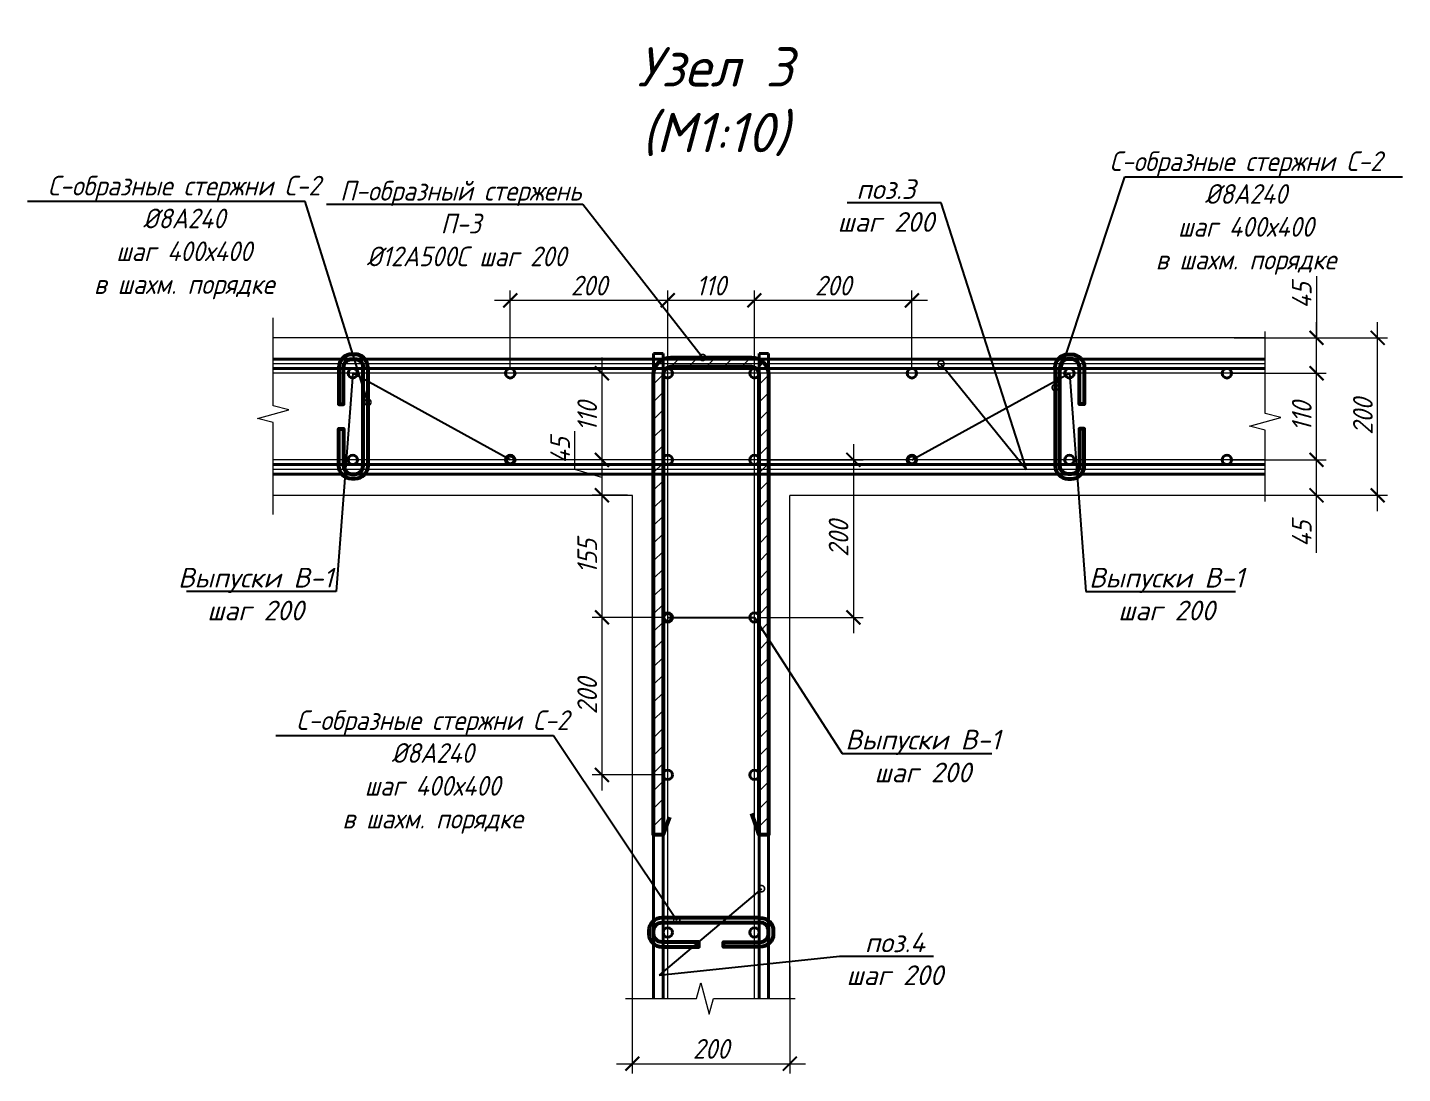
# Model space of a CAD drawing. Header units: millimetres. Extents: x 504091 to 2165846, y 135022 to 442887.
# Drawn here: x 901665 to 903411, y 239403 to 240731 of the extents above; entities that cross this region are included whole.
import ezdxf
from ezdxf import colors
from ezdxf.entities.mleader import LeaderData, LeaderLine
from ezdxf.math import Vec2, Vec3

# ---------------------------------------------------------------- set-up
doc = ezdxf.new("R2010")
doc.units = ezdxf.units.MM
doc.layers.get('Defpoints').update_dxf_attribs({"color": 255})
doc.layers.add('!Defpoints', color=255, linetype='Continuous', lineweight=5, plot=False)
doc.layers.add('PDF _Геометрия', color=7, linetype='Continuous')
doc.layers.add('SGRAND', color=7, linetype='Continuous')
for name, color, linetype, lineweight in [('Арматура 12', 26, 'Continuous', 50), ('Монолит тонкий', 204, 'Continuous', 9), ('Размер', 7, 'Continuous', 13), ('Размеры КР', 164, 'Continuous', 9)]:
    doc.layers.add(name, color=color, linetype=linetype, lineweight=lineweight)
doc.styles.add('GOST 2.304_new', font='isocpeur.ttf', dxfattribs={"width": 0.9, "oblique": 15})
doc.dimstyles.new('SPDS 1_10', dxfattribs={"dimscale": 10, "dimtxt": 2.5, "dimasz": 1.77, "dimexe": 1.25, "dimexo": 0.625, "dimtad": 1, "dimdec": 0, "dimrnd": 0.001, "dimtxsty": 'GOST 2.304_new', "dimblk": 'ARCHTICK', "dimcen": 2.5, "dimdle": 2, "dimclrt": 256, "dimadec": 0, "dimazin": 2, "dimtfac": 0.75, "dimtdec": 0, "dimtmove": 1, "dimatfit": 3, "dimfxl": 0, "dimtolj": 1, "dimlwd": 9, "dimlwe": 9, "dimarcsym": 0})

# ---------------------------------------------------------------- blocks, each defined once
blk = doc.blocks.new('_ArchTick')
at = {"color": 0, "linetype": 'ByBlock', "const_width": 0.15}
blk.add_lwpolyline([(-0.5, -0.5), (0.5, 0.5)], dxfattribs=at)
blk = doc.blocks.new('*D1477')
at = {"layer": 'Defpoints', "color": 0, "lineweight": 20, "transparency": 16777216}
for p in [(903187.8, 240181.9), (903301.6, 240181.9), (903174, 240136.9)]:
    blk.add_point(p, dxfattribs=at)
at = {"layer": 'Размеры КР', "color": 0, "lineweight": 9, "transparency": 16777216}
for p, q in [((903301.6, 240116.9), (903301.6, 240201.9)), ((903194.1, 240181.9), (903314.1, 240181.9)), ((903180.2, 240136.9), (903314.1, 240136.9)), ((903301.6, 240063.8), (903301.6, 240136.9))]:
    blk.add_line(p, q, dxfattribs=at)
at = {"layer": 'Размеры КР', "color": 0, "lineweight": 9, "transparency": 16777216, "xscale": 17.7, "yscale": 17.7, "zscale": 17.7}
for p, rotation in [((903301.6, 240181.9), 90), ((903301.6, 240136.9), 270)]:
    blk.add_blockref('_ArchTick', p, dxfattribs=dict(at, rotation=rotation))
at = {"layer": 'Размеры КР', "lineweight": 20, "transparency": 16777216, "insert": (903282.9, 240088), "char_height": 25, "attachment_point": 5, "rotation": 90, "style": 'GOST 2.304_new'}
blk.add_mtext('\\A1;45', dxfattribs=at)
blk = doc.blocks.new('*D1478')
at = {"layer": 'Defpoints', "color": 0, "lineweight": 20, "transparency": 16777216}
for p in [(903187.8, 240291.9), (903301.6, 240291.9), (903187.8, 240181.9)]:
    blk.add_point(p, dxfattribs=at)
at = {"layer": 'Размеры КР', "color": 0, "lineweight": 9, "transparency": 16777216}
for p, q in [((903301.6, 240161.9), (903301.6, 240311.9)), ((903194.1, 240291.9), (903314.1, 240291.9)), ((903194.1, 240181.9), (903314.1, 240181.9))]:
    blk.add_line(p, q, dxfattribs=at)
at = {"layer": 'Размеры КР', "color": 0, "lineweight": 9, "transparency": 16777216, "xscale": 17.7, "yscale": 17.7, "zscale": 17.7}
for p, rotation in [((903301.6, 240291.9), 90), ((903301.6, 240181.9), 270)]:
    blk.add_blockref('_ArchTick', p, dxfattribs=dict(at, rotation=rotation))
at = {"layer": 'Размеры КР', "lineweight": 20, "transparency": 16777216, "insert": (903282.9, 240236.9), "char_height": 25, "attachment_point": 5, "rotation": 90, "style": 'GOST 2.304_new'}
blk.add_mtext('\\A1;110', dxfattribs=at)
blk = doc.blocks.new('*D1479')
at = {"layer": 'Defpoints', "color": 0, "lineweight": 20, "transparency": 16777216}
for p in [(903190.8, 240336.9), (903301.6, 240336.9), (903187.8, 240291.9)]:
    blk.add_point(p, dxfattribs=at)
at = {"layer": 'Размеры КР', "color": 0, "lineweight": 9, "transparency": 16777216}
for p, q in [((903301.6, 240415), (903301.6, 240336.9)), ((903301.6, 240271.9), (903301.6, 240356.9)), ((903197.1, 240336.9), (903314.1, 240336.9)), ((903194.1, 240291.9), (903314.1, 240291.9))]:
    blk.add_line(p, q, dxfattribs=at)
at = {"layer": 'Размеры КР', "color": 0, "lineweight": 9, "transparency": 16777216, "xscale": 17.7, "yscale": 17.7, "zscale": 17.7}
for p, rotation in [((903301.6, 240336.9), 90), ((903301.6, 240291.9), 270)]:
    blk.add_blockref('_ArchTick', p, dxfattribs=dict(at, rotation=rotation))
at = {"layer": 'Размеры КР', "lineweight": 20, "transparency": 16777216, "insert": (903282.9, 240390.7), "char_height": 25, "attachment_point": 5, "rotation": 90, "style": 'GOST 2.304_new'}
blk.add_mtext('\\A1;45', dxfattribs=at)
blk = doc.blocks.new('*D1480')
at = {"layer": 'Defpoints', "color": 0, "lineweight": 20, "transparency": 16777216}
for p in [(903192.8, 240336.9), (903379.3, 240336.9), (903208.6, 240136.9)]:
    blk.add_point(p, dxfattribs=at)
at = {"layer": 'Размеры КР', "color": 0, "lineweight": 9, "transparency": 16777216}
for p, q in [((903379.3, 240116.9), (903379.3, 240356.9)), ((903199, 240336.9), (903391.8, 240336.9)), ((903214.9, 240136.9), (903391.8, 240136.9))]:
    blk.add_line(p, q, dxfattribs=at)
at = {"layer": 'Размеры КР', "color": 0, "lineweight": 9, "transparency": 16777216, "xscale": 17.7, "yscale": 17.7, "zscale": 17.7}
for p, rotation in [((903379.3, 240336.9), 90), ((903379.3, 240136.9), 270)]:
    blk.add_blockref('_ArchTick', p, dxfattribs=dict(at, rotation=rotation))
at = {"layer": 'Размеры КР', "lineweight": 20, "transparency": 16777216, "insert": (903360.5, 240236.9), "char_height": 25, "attachment_point": 5, "rotation": 90, "style": 'GOST 2.304_new'}
blk.add_mtext('\\A1;200', dxfattribs=at)
blk = doc.blocks.new('*D1481')
at = {"layer": 'Defpoints', "color": 0, "lineweight": 20, "transparency": 16777216}
for p in [(902587.8, 240384.5), (902587.8, 240291.9), (902787.8, 240291.9)]:
    blk.add_point(p, dxfattribs=at)
at = {"layer": 'Размеры КР', "color": 0, "lineweight": 9, "transparency": 16777216}
for p, q in [((902587.8, 240298.1), (902587.8, 240397)), ((902787.8, 240298.1), (902787.8, 240397)), ((902807.8, 240384.5), (902567.8, 240384.5))]:
    blk.add_line(p, q, dxfattribs=at)
at = {"layer": 'Размеры КР', "color": 0, "lineweight": 9, "transparency": 16777216, "xscale": 17.7, "yscale": 17.7, "zscale": 17.7, "rotation": 180}
blk.add_blockref('_ArchTick', (902587.8, 240384.5), dxfattribs=at)
at = {"layer": 'Размеры КР', "color": 0, "lineweight": 9, "transparency": 16777216, "xscale": 17.7, "yscale": 17.7, "zscale": 17.7}
blk.add_blockref('_ArchTick', (902787.8, 240384.5), dxfattribs=at)
at = {"layer": 'Размеры КР', "lineweight": 20, "transparency": 16777216, "insert": (902687.8, 240403.2), "char_height": 25, "attachment_point": 5, "style": 'GOST 2.304_new'}
blk.add_mtext('\\A1;200', dxfattribs=at)
blk = doc.blocks.new('*D1482')
at = {"layer": 'Defpoints', "color": 0, "lineweight": 20, "transparency": 16777216}
for p in [(902477.8, 240384.5), (902477.8, 240291.9), (902587.8, 240291.9)]:
    blk.add_point(p, dxfattribs=at)
at = {"layer": 'Размеры КР', "color": 0, "lineweight": 9, "transparency": 16777216}
for p, q in [((902477.8, 240298.1), (902477.8, 240397)), ((902587.8, 240298.1), (902587.8, 240397)), ((902607.8, 240384.5), (902457.8, 240384.5))]:
    blk.add_line(p, q, dxfattribs=at)
at = {"layer": 'Размеры КР', "color": 0, "lineweight": 9, "transparency": 16777216, "xscale": 17.7, "yscale": 17.7, "zscale": 17.7, "rotation": 180}
blk.add_blockref('_ArchTick', (902477.8, 240384.5), dxfattribs=at)
at = {"layer": 'Размеры КР', "color": 0, "lineweight": 9, "transparency": 16777216, "xscale": 17.7, "yscale": 17.7, "zscale": 17.7}
blk.add_blockref('_ArchTick', (902587.8, 240384.5), dxfattribs=at)
at = {"layer": 'Размеры КР', "lineweight": 20, "transparency": 16777216, "insert": (902532.8, 240403.2), "char_height": 25, "attachment_point": 5, "style": 'GOST 2.304_new'}
blk.add_mtext('\\A1;110', dxfattribs=at)
blk = doc.blocks.new('*D1483')
at = {"layer": 'Defpoints', "color": 0, "lineweight": 20, "transparency": 16777216}
for p in [(902277.8, 240384.5), (902277.8, 240291.9), (902477.8, 240291.9)]:
    blk.add_point(p, dxfattribs=at)
at = {"layer": 'Размеры КР', "color": 0, "lineweight": 9, "transparency": 16777216}
for p, q in [((902277.8, 240298.1), (902277.8, 240397)), ((902477.8, 240298.1), (902477.8, 240397)), ((902497.8, 240384.5), (902257.8, 240384.5))]:
    blk.add_line(p, q, dxfattribs=at)
at = {"layer": 'Размеры КР', "color": 0, "lineweight": 9, "transparency": 16777216, "xscale": 17.7, "yscale": 17.7, "zscale": 17.7, "rotation": 180}
blk.add_blockref('_ArchTick', (902277.8, 240384.5), dxfattribs=at)
at = {"layer": 'Размеры КР', "color": 0, "lineweight": 9, "transparency": 16777216, "xscale": 17.7, "yscale": 17.7, "zscale": 17.7}
blk.add_blockref('_ArchTick', (902477.8, 240384.5), dxfattribs=at)
at = {"layer": 'Размеры КР', "lineweight": 20, "transparency": 16777216, "insert": (902377.8, 240403.2), "char_height": 25, "attachment_point": 5, "style": 'GOST 2.304_new'}
blk.add_mtext('\\A1;200', dxfattribs=at)
blk = doc.blocks.new('*D1484')
at = {"layer": 'Defpoints', "color": 0, "lineweight": 20, "transparency": 16777216}
for p in [(902477.8, 240291.9), (902394.2, 240181.9), (902477.8, 240181.9)]:
    blk.add_point(p, dxfattribs=at)
at = {"layer": 'Размеры КР', "color": 0, "lineweight": 9, "transparency": 16777216}
for p, q in [((902394.2, 240311.9), (902394.2, 240161.9)), ((902471.6, 240291.9), (902381.7, 240291.9)), ((902471.6, 240181.9), (902381.7, 240181.9))]:
    blk.add_line(p, q, dxfattribs=at)
at = {"layer": 'Размеры КР', "color": 0, "lineweight": 9, "transparency": 16777216, "xscale": 17.7, "yscale": 17.7, "zscale": 17.7}
for p, rotation in [((902394.2, 240291.9), 90), ((902394.2, 240181.9), 270)]:
    blk.add_blockref('_ArchTick', p, dxfattribs=dict(at, rotation=rotation))
at = {"layer": 'Размеры КР', "lineweight": 20, "transparency": 16777216, "insert": (902375.5, 240236.9), "char_height": 25, "attachment_point": 5, "rotation": 90, "style": 'GOST 2.304_new'}
blk.add_mtext('\\A1;110', dxfattribs=at)
blk = doc.blocks.new('*D1485')
at = {"layer": 'Defpoints', "color": 0, "lineweight": 20, "transparency": 16777216}
for p in [(902477.8, 240181.9), (902394.2, 240136.9), (902432.8, 240136.9)]:
    blk.add_point(p, dxfattribs=at)
at = {"layer": 'Размеры КР', "color": 0, "lineweight": 9, "transparency": 16777216}
for p, q in [((902359.9, 240169.7), (902359.9, 240218.2)), ((902394.2, 240201.9), (902394.2, 240116.9)), ((902471.6, 240181.9), (902381.7, 240181.9)), ((902394.2, 240159.4), (902359.9, 240169.7)), ((902426.6, 240136.9), (902381.7, 240136.9))]:
    blk.add_line(p, q, dxfattribs=at)
at = {"layer": 'Размеры КР', "color": 0, "lineweight": 9, "transparency": 16777216, "xscale": 17.7, "yscale": 17.7, "zscale": 17.7}
for p, rotation in [((902394.2, 240181.9), 90), ((902394.2, 240136.9), 270)]:
    blk.add_blockref('_ArchTick', p, dxfattribs=dict(at, rotation=rotation))
at = {"layer": 'Размеры КР', "lineweight": 20, "transparency": 16777216, "insert": (902341.1, 240193.9), "char_height": 25, "attachment_point": 5, "rotation": 90, "style": 'GOST 2.304_new'}
blk.add_mtext('\\A1;45', dxfattribs=at)
blk = doc.blocks.new('*D1486')
at = {"layer": 'Defpoints', "color": 0, "lineweight": 20, "transparency": 16777216}
for p in [(902432.8, 240136.9), (902394.2, 239981.9), (902477.8, 239981.9)]:
    blk.add_point(p, dxfattribs=at)
at = {"layer": 'Размеры КР', "color": 0, "lineweight": 9, "transparency": 16777216}
for p, q in [((902394.2, 240156.9), (902394.2, 239961.9)), ((902426.6, 240136.9), (902381.7, 240136.9)), ((902471.6, 239981.9), (902381.7, 239981.9))]:
    blk.add_line(p, q, dxfattribs=at)
at = {"layer": 'Размеры КР', "color": 0, "lineweight": 9, "transparency": 16777216, "xscale": 17.7, "yscale": 17.7, "zscale": 17.7}
for p, rotation in [((902394.2, 240136.9), 90), ((902394.2, 239981.9), 270)]:
    blk.add_blockref('_ArchTick', p, dxfattribs=dict(at, rotation=rotation))
at = {"layer": 'Размеры КР', "lineweight": 20, "transparency": 16777216, "insert": (902375.5, 240059.4), "char_height": 25, "attachment_point": 5, "rotation": 90, "style": 'GOST 2.304_new'}
blk.add_mtext('\\A1;155', dxfattribs=at)
blk = doc.blocks.new('*D1487')
at = {"layer": 'Defpoints', "color": 0, "lineweight": 20, "transparency": 16777216}
for p in [(902477.8, 239981.9), (902394.2, 239781.9), (902477.8, 239781.9)]:
    blk.add_point(p, dxfattribs=at)
at = {"layer": 'Размеры КР', "color": 0, "lineweight": 9, "transparency": 16777216}
for p, q in [((902394.2, 240001.9), (902394.2, 239761.9)), ((902471.6, 239981.9), (902381.7, 239981.9)), ((902471.6, 239781.9), (902381.7, 239781.9))]:
    blk.add_line(p, q, dxfattribs=at)
at = {"layer": 'Размеры КР', "color": 0, "lineweight": 9, "transparency": 16777216, "xscale": 17.7, "yscale": 17.7, "zscale": 17.7}
for p, rotation in [((902394.2, 239981.9), 90), ((902394.2, 239781.9), 270)]:
    blk.add_blockref('_ArchTick', p, dxfattribs=dict(at, rotation=rotation))
at = {"layer": 'Размеры КР', "lineweight": 20, "transparency": 16777216, "insert": (902375.5, 239881.9), "char_height": 25, "attachment_point": 5, "rotation": 90, "style": 'GOST 2.304_new'}
blk.add_mtext('\\A1;200', dxfattribs=at)
blk = doc.blocks.new('*D1488')
at = {"layer": 'Defpoints', "color": 0, "lineweight": 20, "transparency": 16777216}
for p in [(902587.8, 240181.9), (902587.8, 239981.9), (902713.5, 239981.9)]:
    blk.add_point(p, dxfattribs=at)
at = {"layer": 'Размеры КР', "color": 0, "lineweight": 9, "transparency": 16777216}
for p, q in [((902713.5, 240201.9), (902713.5, 239961.9)), ((902594.1, 240181.9), (902726, 240181.9)), ((902594.1, 239981.9), (902726, 239981.9))]:
    blk.add_line(p, q, dxfattribs=at)
at = {"layer": 'Размеры КР', "color": 0, "lineweight": 9, "transparency": 16777216, "xscale": 17.7, "yscale": 17.7, "zscale": 17.7}
for p, rotation in [((902713.5, 240181.9), 90), ((902713.5, 239981.9), 270)]:
    blk.add_blockref('_ArchTick', p, dxfattribs=dict(at, rotation=rotation))
at = {"layer": 'Размеры КР', "lineweight": 20, "transparency": 16777216, "insert": (902694.7, 240081.9), "char_height": 25, "attachment_point": 5, "rotation": 90, "style": 'GOST 2.304_new'}
blk.add_mtext('\\A1;200', dxfattribs=at)
blk = doc.blocks.new('_DotSmall')
at = {"color": 0, "linetype": 'ByBlock', "lineweight": 35, "const_width": 0.5}
blk.add_lwpolyline([(-0.0625, 0, 1), (0.0625, 0, 1)], format="xyb", close=True, dxfattribs=at)
blk = doc.blocks.new('*D1505')
at = {"layer": 'Defpoints', "color": 0, "lineweight": 20, "transparency": 16777216}
for p in [(902432.8, 239597.7), (902632.8, 239545), (902632.8, 239415.2)]:
    blk.add_point(p, dxfattribs=at)
at = {"layer": 'Размеры КР', "color": 0, "lineweight": 9, "transparency": 16777216}
for p, q in [((902432.8, 239591.4), (902432.8, 239402.7)), ((902632.8, 239538.8), (902632.8, 239402.7)), ((902412.8, 239415.2), (902652.8, 239415.2))]:
    blk.add_line(p, q, dxfattribs=at)
at = {"layer": 'Размеры КР', "color": 0, "lineweight": 9, "transparency": 16777216, "xscale": 17.7, "yscale": 17.7, "zscale": 17.7, "rotation": 180}
blk.add_blockref('_ArchTick', (902432.8, 239415.2), dxfattribs=at)
at = {"layer": 'Размеры КР', "color": 0, "lineweight": 9, "transparency": 16777216, "xscale": 17.7, "yscale": 17.7, "zscale": 17.7}
blk.add_blockref('_ArchTick', (902632.8, 239415.2), dxfattribs=at)
at = {"layer": 'Размеры КР', "lineweight": 20, "transparency": 16777216, "insert": (902532.8, 239434), "char_height": 25, "attachment_point": 5, "style": 'GOST 2.304_new'}
blk.add_mtext('\\A1;200', dxfattribs=at)

msp = doc.modelspace()

# ---------------------------------------------------------------- hatches: boundary and pattern name
at = {"layer": 'SGRAND', "lineweight": 20}
h = msp.add_hatch(dxfattribs=at)
h.set_pattern_fill('ANSI31', color=256, scale=5)
edge = h.paths.add_edge_path()
edge.add_arc((902481.7118, 240290.0096), 9.9, 90, 180)
edge.add_line((902471.8118, 240290.0096), (902471.8118, 239705.8075))
edge.add_line((902471.8118, 239705.8075), (902459.8118, 239705.8075))
edge.add_line((902459.8118, 239705.8075), (902459.8118, 240290.0096))
edge.add_arc((902481.7118, 240290.0096), 21.9, 90, 180, ccw=False)
edge.add_line((902481.7118, 240311.9096), (902583.9796, 240311.9096))
edge.add_arc((902583.9796, 240290.0096), 21.9, 0, 90, ccw=False)
edge.add_line((902605.8796, 240290.0096), (902605.8796, 239705.8075))
edge.add_line((902605.8796, 239705.8075), (902593.8796, 239705.8075))
edge.add_line((902593.8796, 239705.8075), (902593.8796, 240290.0096))
edge.add_arc((902583.9796, 240290.0096), 9.9, 0, 90)
edge.add_line((902583.9796, 240299.9096), (902481.7118, 240299.9096))

# ---------------------------------------------------------------- linework, layer by layer
at = {"layer": '!Defpoints', "lineweight": 15, "ltscale": 100}
for p, q in [((903236.5431, 240303.8915), (901976.7941, 240303.8915)), ((902477.8118, 239497.8868), (902477.8118, 240316.8915)), ((902587.8118, 239497.8868), (902587.8118, 240316.8915)), ((903236.5431, 240291.8915), (901976.7941, 240291.8915)), ((903236.5431, 240181.8915), (901976.7941, 240181.8915)), ((903236.5431, 240169.8915), (901976.7941, 240169.8915))]:
    msp.add_line(p, q, dxfattribs=at)
at = {"layer": 'PDF _Геометрия', "lineweight": 9}
for points in [[(901976.7941, 240112.6015), (901976.7941, 240229.216), (901956.6929, 240234.5058), (901996.6837, 240245.297), (901976.7941, 240250.5868), (901976.7941, 240362.2091)], [(903236.5431, 240129.1628), (903236.5431, 240219.4429), (903216.4419, 240224.7327), (903256.4327, 240235.5239), (903236.5431, 240240.8137), (903236.5431, 240344.8786)], [(902424.0343, 239497.8868), (902514.3144, 239497.8868), (902519.6042, 239517.988), (902530.3953, 239477.9971), (902535.6851, 239497.8868), (902639.7501, 239497.8868)]]:
    msp.add_lwpolyline(points, dxfattribs=at)
at = {"layer": 'Арматура 12', "lineweight": 53, "ltscale": 20}
for p, q in [((902090.9619, 240176.3915), (902090.9619, 240297.8915)), ((902096.9619, 240297.8915), (902096.9619, 240176.3915)), ((902969.8893, 240297.8915), (902969.8893, 240176.3915)), ((902975.8893, 240176.3915), (902975.8893, 240297.8915)), ((902471.8118, 239705.8075), (902480.5722, 239728.2859)), ((902593.8796, 239705.8075), (902584.3734, 239732.8028)), ((902593.8118, 239600.4508), (902472.3118, 239600.4508)), ((902472.3118, 239594.4508), (902593.8118, 239594.4508))]:
    msp.add_line(p, q, dxfattribs=at)
for points in [[(902096.9619, 240297.6354), (902096.9619, 240299.3915, 0.414213562), (902080.4619, 240315.8915), (902076.6167, 240315.8915, 0.414213562), (902060.1167, 240299.3915), (902060.1167, 240252.4616), (902066.1167, 240252.4616), (902066.1167, 240299.3915, -0.414213562), (902076.6167, 240309.8915), (902080.4619, 240309.8915, -0.414213562), (902090.9619, 240299.3915), (902090.9619, 240297.6354)], [(902969.8893, 240297.6354), (902969.8893, 240299.3915, -0.414213562), (902986.3893, 240315.8915), (902990.2345, 240315.8915, -0.414213562), (903006.7345, 240299.3915), (903006.7345, 240252.4616), (903000.7345, 240252.4616), (903000.7345, 240299.3915, 0.414213562), (902990.2345, 240309.8915), (902986.3893, 240309.8915, 0.414213562), (902975.8893, 240299.3915), (902975.8893, 240297.6354)], [(902096.9619, 240176.1477), (902096.9619, 240174.3915, -0.414213562), (902080.4619, 240157.8915), (902076.6167, 240157.8915, -0.414213562), (902060.1167, 240174.3915), (902060.1167, 240221.3214), (902066.1167, 240221.3214), (902066.1167, 240174.3915, 0.414213562), (902076.6167, 240163.8915), (902080.4619, 240163.8915, 0.414213562), (902090.9619, 240174.3915), (902090.9619, 240176.1477)], [(902969.8893, 240176.1477), (902969.8893, 240174.3915, 0.414213562), (902986.3893, 240157.8915), (902990.2345, 240157.8915, 0.414213562), (903006.7345, 240174.3915), (903006.7345, 240221.3214), (903000.7345, 240221.3214), (903000.7345, 240174.3915, -0.414213562), (902990.2345, 240163.8915), (902986.3893, 240163.8915, -0.414213562), (902975.8893, 240174.3915), (902975.8893, 240176.1477)], [(902472.068, 239600.4508), (902470.3118, 239600.4508, 0.414213562), (902453.8118, 239583.9508), (902453.8118, 239580.1055, 0.414213562), (902470.3118, 239563.6055), (902517.2417, 239563.6055), (902517.2417, 239569.6055), (902470.3118, 239569.6055, -0.414213562), (902459.8118, 239580.1055), (902459.8118, 239583.9508, -0.414213562), (902470.3118, 239594.4508), (902472.068, 239594.4508)], [(902593.5557, 239600.4508), (902595.3118, 239600.4508, -0.414213562), (902611.8118, 239583.9508), (902611.8118, 239580.1055, -0.414213562), (902595.3118, 239563.6055), (902548.382, 239563.6055), (902548.382, 239569.6055), (902595.3118, 239569.6055, 0.414213562), (902605.8118, 239580.1055), (902605.8118, 239583.9508, 0.414213562), (902595.3118, 239594.4508), (902593.5557, 239594.4508)]]:
    msp.add_lwpolyline(points, format="xyb", dxfattribs=at)
msp.add_lwpolyline([(902481.7118, 240299.9096, 0.414213562), (902471.8118, 240290.0096), (902471.8118, 239705.8075), (902459.8118, 239705.8075), (902459.8118, 240290.0096, -0.414213562), (902481.7118, 240311.9096), (902583.9796, 240311.9096, -0.414213562), (902605.8796, 240290.0096), (902605.8796, 239705.8075), (902593.8796, 239705.8075), (902593.8796, 240290.0096, 0.414213562), (902583.9796, 240299.9096)], format="xyb", close=True, dxfattribs=at)
at = {"layer": 'Монолит тонкий', "lineweight": 15, "ltscale": 100}
for p, q in [((903236.5431, 240336.8915), (901976.7941, 240336.8915)), ((902432.8118, 240136.8915), (901976.7941, 240136.8915)), ((902432.8118, 239497.8868), (902432.8118, 240136.8915)), ((903236.5431, 240136.8915), (902632.8118, 240136.8915)), ((902632.8118, 239497.8868), (902632.8118, 240136.8915))]:
    msp.add_line(p, q, dxfattribs=at)
at = {"layer": 'Размеры КР', "lineweight": 40}
for p, q in [((903236.5431, 240309.8915), (901976.7941, 240309.8915)), ((902459.8118, 239497.8868), (902459.8118, 240316.8915)), ((902459.8118, 240316.8915), (902471.8118, 240316.8915)), ((902471.8118, 239497.8868), (902471.8118, 240316.8915)), ((902593.8118, 239497.8868), (902593.8118, 240316.8915)), ((902593.8118, 240316.8915), (902605.8118, 240316.8915)), ((902605.8118, 239497.8868), (902605.8118, 240316.8915)), ((903236.5431, 240297.8915), (901976.7941, 240297.8915)), ((903236.5431, 240175.8915), (901976.7941, 240175.8915)), ((903236.5431, 240163.8915), (901976.7941, 240163.8915))]:
    msp.add_line(p, q, dxfattribs=at)
for centre in [(902077.8118, 240291.8915), (902277.8118, 240291.8915), (902477.8118, 240291.8915), (902587.8118, 240291.8915), (902787.8118, 240291.8915), (902987.8118, 240291.8915), (903187.8118, 240291.8915), (902077.8118, 240181.8915), (902277.8118, 240181.8915), (902477.8118, 240181.8915), (902587.8118, 240181.8915), (902787.8118, 240181.8915), (902987.8118, 240181.8915), (903187.8118, 240181.8915), (902477.8118, 239981.8915), (902587.8118, 239981.8915), (902477.8118, 239781.8915), (902587.8118, 239781.8915), (902477.8118, 239581.8915), (902587.8118, 239581.8915)]:
    msp.add_circle(centre, 6, dxfattribs=at)

# ---------------------------------------------------------------- texts
at = {"layer": 'Размер', "ltscale": 20, "insert": (902537.9402, 240705.9715), "char_height": 50, "width": 511.854399, "attachment_point": 2, "style": 'GOST 2.304_new', "bg_fill": 2}
msp.add_mtext('\\A1;{\\W1;Узел 3\\P(М1:10)}', dxfattribs=at)

# ---------------------------------------------------------------- dimensions: what is measured, and where the dimension line sits
at = {"layer": 'Размеры КР', "lineweight": 20}
for base, p1, p2, picture, middle in [((902277.8118, 240384.47), (902477.8118, 240291.8915), (902277.8118, 240291.8915), '*D1483', (902377.8118, 240403.22)), ((902477.8118, 240384.47), (902587.8118, 240291.8915), (902477.8118, 240291.8915), '*D1482', (902532.8118, 240403.22)), ((902587.8118, 240384.47), (902787.8118, 240291.8915), (902587.8118, 240291.8915), '*D1481', (902687.8118, 240403.22)), ((902632.8118, 239415.219), (902432.8118, 239597.676), (902632.8118, 239545.023), '*D1505', (902532.8118, 239433.969))]:
    dim = msp.add_linear_dim(base=base, p1=p1, p2=p2, dimstyle='SPDS 1_10', dxfattribs=at)
    dim.commit()
    dim.dimension.update_dxf_attribs({"geometry": picture, "text_midpoint": middle})
for base, p1, p2, picture, middle in [((903301.6053, 240336.8915), (903187.8118, 240291.8915), (903190.8277, 240336.8915), '*D1479', (903290.4546, 240390.7311)), ((903301.6053, 240181.8915), (903173.9816, 240136.8915), (903187.8118, 240181.8915), '*D1477', (903273.6678, 240087.9941))]:
    dim = msp.add_linear_dim(base=base, p1=p1, p2=p2, angle=90, dimstyle='SPDS 1_10', dxfattribs=at)
    dim.commit()
    dim.dimension.update_dxf_attribs({"geometry": picture, "text_midpoint": middle, "dimtype": 160})
for base, p1, p2, picture, middle in [((903379.2893, 240336.8915), (903208.6215, 240136.8915), (903192.7711, 240336.8915), '*D1480', (903360.5393, 240236.8915)), ((902394.2495, 240181.8915), (902477.8118, 240291.8915), (902477.8118, 240181.8915), '*D1484', (902375.4995, 240236.8915)), ((903301.6053, 240291.8915), (903187.8118, 240181.8915), (903187.8118, 240291.8915), '*D1478', (903282.8553, 240236.8915)), ((902394.2495, 240136.8915), (902477.8118, 240181.8915), (902432.8118, 240136.8915), '*D1485', (902341.1245, 240175.954)), ((902713.4713, 239981.8915), (902587.8118, 240181.8915), (902587.8118, 239981.8915), '*D1488', (902694.7213, 240081.8915)), ((902394.2495, 239981.8915), (902432.8118, 240136.8915), (902477.8118, 239981.8915), '*D1486', (902375.4995, 240059.3915)), ((902394.2495, 239781.8915), (902477.8118, 239981.8915), (902477.8118, 239781.8915), '*D1487', (902375.4995, 239881.8915))]:
    dim = msp.add_linear_dim(base=base, p1=p1, p2=p2, angle=90, dimstyle='SPDS 1_10', dxfattribs=at)
    dim.commit()
    dim.dimension.update_dxf_attribs({"geometry": picture, "text_midpoint": middle})

# ---------------------------------------------------------------- leaders
at = {"layer": 'Размер', "ltscale": 20}
ml = msp.add_multileader_mtext('Standard', dxfattribs=at)
ml.set_content('\\A1;С-образные стержни С-2 %%C8А240\\Pшаг 400х400\\Pв шахм. порядке ', color=256, style='GOST 2.304_new')
ml.set_leader_properties()
ml.set_arrow_properties(name='DOTSMALL')
ml.build(insert=Vec2(0, 0))
ml.multileader.update_dxf_attribs({"text_left_attachment_type": 6, "text_right_attachment_type": 6, "dogleg_length": 3.2, "arrow_head_size": 16})
ctx = ml.context
ctx.base_point, ctx.char_height, ctx.arrow_head_size, ctx.landing_gap_size, ctx.plane_origin = Vec3(903061.4924, 240541.2349), 25, 16, 0, Vec3(901130.4701, 270567.5357)
ctx.left_attachment, ctx.right_attachment, ctx.text_align_type = 6, 6, 1
notes = []
notes.append((ctx, [(1, (1, 1, 0), (903058.2924, 240541.2349), (1, 0), 3.2, [(1, [(902969.8893, 240273.7692)], 0, [])])]))
ctx.mtext.insert, ctx.mtext.rotation, ctx.mtext.width, ctx.mtext.defined_height, ctx.mtext.alignment, ctx.mtext.flow_direction = Vec3(903211.9636, 240573.7349), 6.283185307, 345.885042, 57.9167, 2, 5
ml = msp.add_multileader_mtext('Standard', dxfattribs=at)
ml.set_content('\\A1;С-образные стержни С-2 %%C8А240\\Pшаг 400х400\\Pв шахм. порядке ', color=256, style='GOST 2.304_new')
ml.set_leader_properties()
ml.set_arrow_properties(name='DOTSMALL')
ml.build(insert=Vec2(0, 0))
ml.multileader.update_dxf_attribs({"text_left_attachment_type": 6, "text_right_attachment_type": 6, "dogleg_length": 3.2, "arrow_head_size": 16})
ctx = ml.context
ctx.base_point, ctx.char_height, ctx.arrow_head_size, ctx.landing_gap_size, ctx.plane_origin = Vec3(901713.1234, 240510.1569), 25, 16, 0, Vec3(899782.1011, 270536.4577)
ctx.left_attachment, ctx.right_attachment, ctx.text_align_type = 6, 6, 1
notes.append((ctx, [(0, (1, 1, 0), (902017.2657, 240510.1569), (-1, 0), 3.2, [(1, [(902096.9619, 240255.0348)], 0, [])])]))
ctx.mtext.insert, ctx.mtext.rotation, ctx.mtext.width, ctx.mtext.defined_height, ctx.mtext.alignment, ctx.mtext.flow_direction = Vec3(901863.5945, 240542.6569), 6.283185307, 345.885042, 57.9167, 2, 5
ml = msp.add_multileader_mtext('Standard', dxfattribs=at)
ml.set_content('\\A1;П-образный стержень П-3\\P %%C12А500С шаг 200', color=256, style='GOST 2.304_new')
ml.set_leader_properties()
ml.set_arrow_properties(name='DOTSMALL')
ml.build(insert=Vec2(0, 0))
ml.multileader.update_dxf_attribs({"text_left_attachment_type": 6, "text_right_attachment_type": 6, "arrow_head_size": 16})
ctx = ml.context
ctx.base_point, ctx.char_height, ctx.arrow_head_size, ctx.landing_gap_size, ctx.plane_origin = Vec3(902063.2592, 240506.1515), 25, 16, 0, Vec3(901042.2335, 252487.3109)
ctx.left_attachment, ctx.right_attachment, ctx.text_align_type = 6, 6, 1
notes.append((ctx, [(0, (1, 1, 0), (902369.9529, 240506.1515), (-1, 0), 3.2, [(1, [(902522.0676, 240311.9096)], 0, [])])]))
ctx.mtext.insert, ctx.mtext.rotation, ctx.mtext.width, ctx.mtext.alignment, ctx.mtext.flow_direction = Vec3(902215.006, 240536.1515), 6.283185307, 319.103181, 2, 5
ml = msp.add_multileader_mtext('Standard', dxfattribs=at)
ml.set_content('\\A1;{\\W1;поз.3\\Pшаг 200}', color=256, style='GOST 2.304_new')
ml.set_leader_properties()
ml.set_arrow_properties(name='DOTSMALL')
ml.build(insert=Vec2(0, 0))
ml.multileader.update_dxf_attribs({"text_left_attachment_type": 6, "text_right_attachment_type": 6, "dogleg_length": 3.2, "arrow_head_size": 16})
ctx = ml.context
ctx.base_point, ctx.char_height, ctx.arrow_head_size, ctx.landing_gap_size, ctx.plane_origin = Vec3(902687.8997, 240508.2339), 25, 16, 0, Vec3(948788.0732, 531321.6108)
ctx.left_attachment, ctx.right_attachment, ctx.text_align_type = 6, 6, 1
notes.append((ctx, [(1, (1, 1, 0), (902824.9875, 240508.2339), (-1, 0), 3.2, [(1, [(902824.7744, 240303.8915), (902933.3077, 240169.8915)], 0, [])])]))
ctx.mtext.insert, ctx.mtext.width, ctx.mtext.alignment, ctx.mtext.flow_direction = Vec3(902754.8436, 240538.2339), 511.854399, 2, 5
ml = msp.add_multileader_mtext('Standard', dxfattribs=at)
ml.set_content('\\A1;{\\W1;Выпуски В-1\\Pшаг 200}', color=256, style='GOST 2.304_new')
ml.set_leader_properties()
ml.set_arrow_properties(name='DOTSMALL')
ml.build(insert=Vec2(0, 0))
ml.multileader.update_dxf_attribs({"text_left_attachment_type": 6, "text_right_attachment_type": 6, "dogleg_length": 3.2, "arrow_head_size": 16})
ctx = ml.context
ctx.base_point, ctx.char_height, ctx.arrow_head_size, ctx.landing_gap_size, ctx.plane_origin = Vec3(901855.1877, 240014.8125), 25, 16, 0, Vec3(856337.6276, 530828.3233)
ctx.left_attachment, ctx.right_attachment, ctx.text_align_type = 6, 6, 1
notes.append((ctx, [(0, (1, 1, 0), (902056.7851, 240014.8125), (-1, 0), 3.2, [(1, [(902277.8118, 240181.8915), (902077.8118, 240291.8915)], 0, [])])]))
ctx.mtext.insert, ctx.mtext.rotation, ctx.mtext.width, ctx.mtext.alignment, ctx.mtext.flow_direction = Vec3(901954.3864, 240044.8125), 6.283185307, 511.854399, 2, 5
ml = msp.add_multileader_mtext('Standard', dxfattribs=at)
ml.set_content('\\A1;{\\W1;Выпуски В-1\\Pшаг 200}', color=256, style='GOST 2.304_new')
ml.set_leader_properties()
ml.set_arrow_properties(name='DOTSMALL')
ml.build(insert=Vec2(0, 0))
ml.multileader.update_dxf_attribs({"text_left_attachment_type": 6, "text_right_attachment_type": 6, "dogleg_length": 3.2, "arrow_head_size": 16})
ctx = ml.context
ctx.base_point, ctx.char_height, ctx.arrow_head_size, ctx.landing_gap_size, ctx.plane_origin = Vec3(903012.0385, 240014.8125), 25, 16, 0, Vec3(948727.9961, 530828.3233)
ctx.left_attachment, ctx.right_attachment, ctx.text_align_type = 6, 6, 1
notes.append((ctx, [(0, (1, 1, 0), (903008.8385, 240014.8125), (1, 0), 3.2, [(1, [(902787.8118, 240181.8915), (902987.8118, 240291.8915)], 0, [])])]))
ctx.mtext.insert, ctx.mtext.width, ctx.mtext.alignment, ctx.mtext.flow_direction = Vec3(903111.2373, 240044.8125), 511.854399, 2, 5
ml = msp.add_multileader_mtext('Standard', dxfattribs=at)
ml.set_content('\\A1;{\\W1;Выпуски В-1\\Pшаг 200}', color=256, style='GOST 2.304_new')
ml.set_leader_properties()
ml.set_arrow_properties(name='DOTSMALL')
ml.build(insert=Vec2(0, 0))
ml.multileader.update_dxf_attribs({"text_left_attachment_type": 6, "text_right_attachment_type": 6, "dogleg_length": 3.2, "arrow_head_size": 16})
ctx = ml.context
ctx.base_point, ctx.char_height, ctx.arrow_head_size, ctx.landing_gap_size, ctx.plane_origin = Vec3(902702.5149, 239809.1606), 25, 16, 0, Vec3(948418.4725, 530622.6714)
ctx.left_attachment, ctx.right_attachment, ctx.text_align_type = 6, 6, 1
notes.append((ctx, [(0, (1, 1, 0), (902699.3149, 239809.1606), (1, 0), 3.2, [(1, [(902477.8118, 239981.8915), (902587.8118, 239981.8915)], 0, [])])]))
ctx.mtext.insert, ctx.mtext.width, ctx.mtext.alignment, ctx.mtext.flow_direction = Vec3(902801.7136, 239839.1606), 511.854399, 2, 5
ml = msp.add_multileader_mtext('Standard', dxfattribs=at)
ml.set_content('\\A1;С-образные стержни С-2 %%C8А240\\Pшаг 400х400\\Pв шахм. порядке ', color=256, style='GOST 2.304_new')
ml.set_leader_properties()
ml.set_arrow_properties(name='DOTSMALL')
ml.build(insert=Vec2(0, 0))
ml.multileader.update_dxf_attribs({"text_left_attachment_type": 6, "text_right_attachment_type": 6, "dogleg_length": 3.2, "arrow_head_size": 16})
ctx = ml.context
ctx.base_point, ctx.char_height, ctx.arrow_head_size, ctx.landing_gap_size, ctx.plane_origin = Vec3(902028.6484, 239831.3794), 25, 16, 0, Vec3(899981.3215, 269843.637)
ctx.left_attachment, ctx.right_attachment, ctx.text_align_type = 6, 6, 1
notes.append((ctx, [(0, (1, 1, 0), (902332.7908, 239831.3794), (-1, 0), 3.2, [(1, [(902489.2776, 239596.9326)], 0, [])])]))
ctx.mtext.insert, ctx.mtext.rotation, ctx.mtext.width, ctx.mtext.defined_height, ctx.mtext.alignment, ctx.mtext.flow_direction = Vec3(902179.1196, 239863.8794), 6.283185307, 345.885042, 57.9167, 2, 5
ml = msp.add_multileader_mtext('Standard', dxfattribs=at)
ml.set_content('\\A1;{\\W1;поз.4\\Pшаг 200}', color=256, style='GOST 2.304_new')
ml.set_leader_properties()
ml.set_arrow_properties(name='DOTSMALL')
ml.build(insert=Vec2(0, 0))
ml.multileader.update_dxf_attribs({"text_left_attachment_type": 6, "text_right_attachment_type": 6, "dogleg_length": 3.2, "arrow_head_size": 16})
ctx = ml.context
ctx.base_point, ctx.char_height, ctx.arrow_head_size, ctx.landing_gap_size, ctx.plane_origin = Vec3(902699.2357, 239551.6818), 25, 16, 0, Vec3(948492.603, 530655.1206)
ctx.left_attachment, ctx.right_attachment, ctx.text_align_type = 6, 6, 1
notes.append((ctx, [(0, (1, 1, 0), (902696.0357, 239551.6818), (1, 0), 3.2, [(1, [(902596.7539, 239637.4014), (902466.7825, 239527.5368)], 0, [])])]))
ctx.mtext.insert, ctx.mtext.width, ctx.mtext.alignment, ctx.mtext.flow_direction = Vec3(902766.1796, 239581.6818), 511.854399, 2, 5
for ctx, leaders in notes:
    for number, flags, end, landing, length, lines in leaders:
        leader = LeaderData()
        leader.index, (leader.has_last_leader_line, leader.has_dogleg_vector, leader.attachment_direction) = number, flags
        leader.last_leader_point, leader.dogleg_vector, leader.dogleg_length = Vec3(end), Vec3(landing), length
        for number, points, colour, breaks in lines:
            line = LeaderLine()
            line.index, line.vertices, line.color, line.breaks = number, Vec3.list(points), colors.encode_raw_color(colour), breaks
            leader.lines.append(line)
        ctx.leaders.append(leader)

doc.saveas('drawing.dxf')
